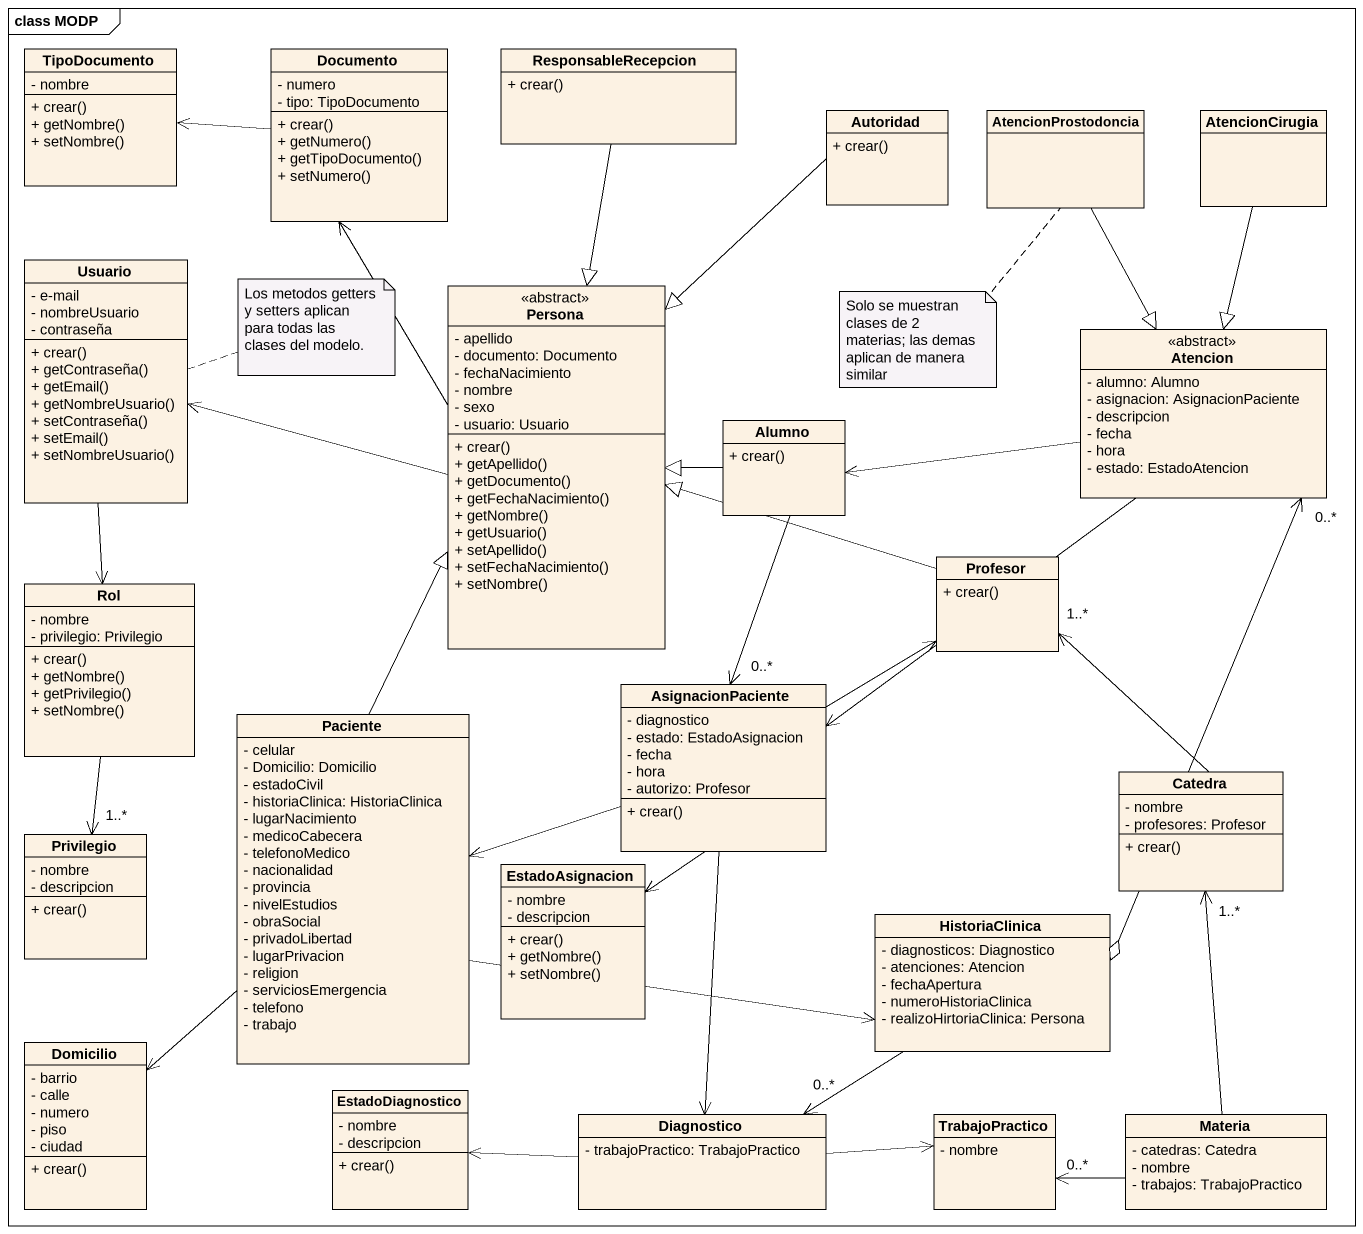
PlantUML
@startuml
mainframe class MODP
hide circle
hide empty members
skinparam classAttributeIconSize 0
class TipoDocumento {
  - nombre
  + crear()
  + getNombre()
  + setNombre()
}
class Documento {
  - numero
  - tipo: TipoDocumento
  + crear()
  + getNumero()
  + getTipoDocumento()
  + setNumero()
}
class ResponsableRecepcion {
  + crear()
}
class Autoridad {
  + crear()
}
class AtencionProstodoncia
class AtencionCirugia
class Usuario {
  - e-mail
  - nombreUsuario
  - contraseña
  + crear()
  + getContraseña()
  + getEmail()
  + getNombreUsuario()
  + setContraseña()
  + setEmail()
  + setNombreUsuario()
}
class Persona <<abstract>> {
  - apellido
  - documento: Documento
  - fechaNacimiento
  - nombre
  - sexo
  - usuario: Usuario
  + crear()
  + getApellido()
  + getDocumento()
  + getFechaNacimiento()
  + getNombre()
  + getUsuario()
  + setApellido()
  + setFechaNacimiento()
  + setNombre()
}
class Atencion <<abstract>> {
  - alumno: Alumno
  - asignacion: AsignacionPaciente
  - descripcion
  - fecha
  - hora
  - estado: EstadoAtencion
}
class Alumno {
  + crear()
}
class Rol {
  - nombre
  - privilegio: Privilegio
  + crear()
  + getNombre()
  + getPrivilegio()
  + setNombre()
}
class Profesor {
  + crear()
}
class AsignacionPaciente {
  - diagnostico
  - estado: EstadoAsignacion
  - fecha
  - hora
  - autorizo: Profesor
  + crear()
}
class Paciente {
  - celular
  - Domicilio: Domicilio
  - estadoCivil
  - historiaClinica: HistoriaClinica
  - lugarNacimiento
  - medicoCabecera
  - telefonoMedico
  - nacionalidad
  - provincia
  - nivelEstudios
  - obraSocial
  - privadoLibertad
  - lugarPrivacion
  - religion
  - serviciosEmergencia
  - telefono
  - trabajo
}
class Catedra {
  - nombre
  - profesores: Profesor
  + crear()
}
class Privilegio {
  - nombre
  - descripcion
  + crear()
}
class EstadoAsignacion {
  - nombre
  - descripcion
  + crear()
  + getNombre()
  + setNombre()
}
class HistoriaClinica {
  - diagnosticos: Diagnostico
  - atenciones: Atencion
  - fechaApertura
  - numeroHistoriaClinica
  - realizoHirtoriaClinica: Persona
}
class Domicilio {
  - barrio
  - calle
  - numero
  - piso
  - ciudad
  + crear()
}
class EstadoDiagnostico {
  - nombre
  - descripcion
  + crear()
}
class Diagnostico {
  - trabajoPractico: TrabajoPractico
}
class TrabajoPractico {
  - nombre
}
class Materia {
  - catedras: Catedra
  - nombre
  - trabajos: TrabajoPractico
}
Documento -left-> TipoDocumento
ResponsableRecepcion --|> Persona
Autoridad --|> Persona
AtencionProstodoncia --|> Atencion
AtencionCirugia --|> Atencion
Usuario --> Rol
Persona -up-> Documento
Persona -left-> Usuario
Atencion -left-> Alumno
Atencion --> AsignacionPaciente
Atencion "0..*" <--o HistoriaClinica
Alumno -left-|> Persona
Alumno --> "0..*" AsignacionPaciente
Rol --> "1..*" Privilegio
Profesor -left-|> Persona
AsignacionPaciente -right-> Profesor
AsignacionPaciente -left-> Paciente
AsignacionPaciente --> EstadoAsignacion
AsignacionPaciente --> Diagnostico
Paciente -up-|> Persona
Paciente -right-> HistoriaClinica
Paciente --> Domicilio
Catedra -up-> "1..*" Profesor
HistoriaClinica --> "0..*" Diagnostico
Diagnostico -left-> EstadoDiagnostico
Diagnostico -right-> TrabajoPractico
Materia -up-> "1..*" Catedra
Materia -left-> "0..*" TrabajoPractico
note right of Usuario : Los metodos getters y setters aplican para todas las clases del modelo.
note bottom of AtencionProstodoncia : Solo se muestran clases de 2 materias; las demas aplican de manera similar
@enduml
